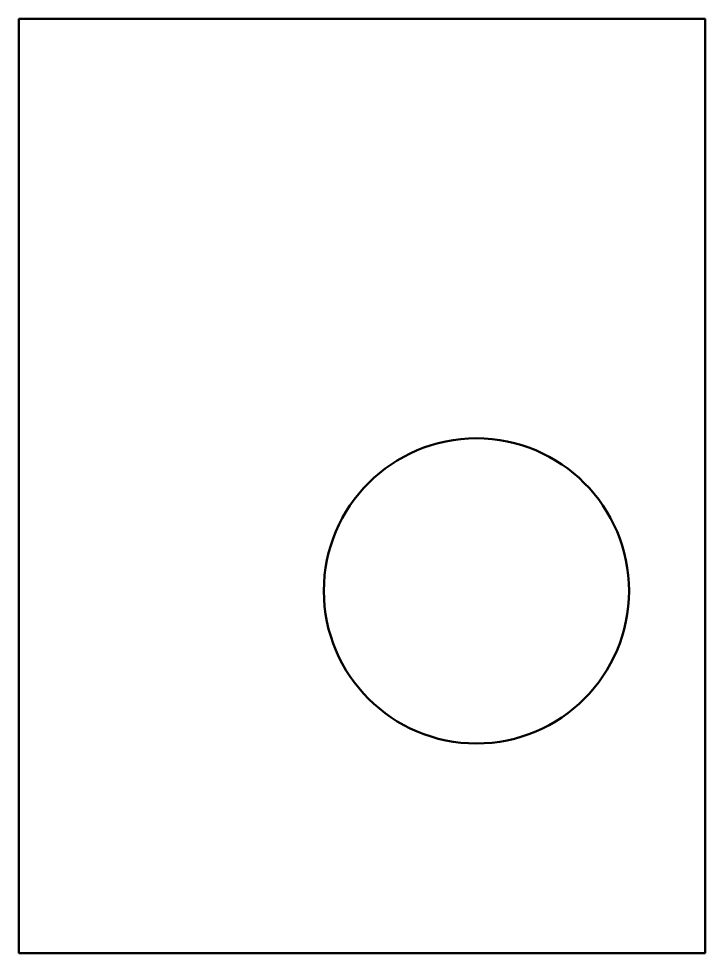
# Model space of a CAD drawing. Header units: millimetres. Extents: x 96 to 114, y 136.2 to 160.8.
import ezdxf

# ---------------------------------------------------------------- set-up
doc = ezdxf.new("R2010")
doc.units = ezdxf.units.MM
doc.layers.add('Visible (ISO)', color=7, linetype='Continuous', lineweight=50)

msp = doc.modelspace()

# ---------------------------------------------------------------- linework, layer by layer
at = {"layer": 'Visible (ISO)'}
for p, q in [((96, 160.75), (96, 136.25)), ((114, 160.75), (96, 160.75)), ((114, 136.25), (114, 160.75)), ((96, 136.25), (114, 136.25))]:
    msp.add_line(p, q, dxfattribs=at)
msp.add_circle((108, 145.75), 4, dxfattribs=at)

doc.saveas('drawing.dxf')
